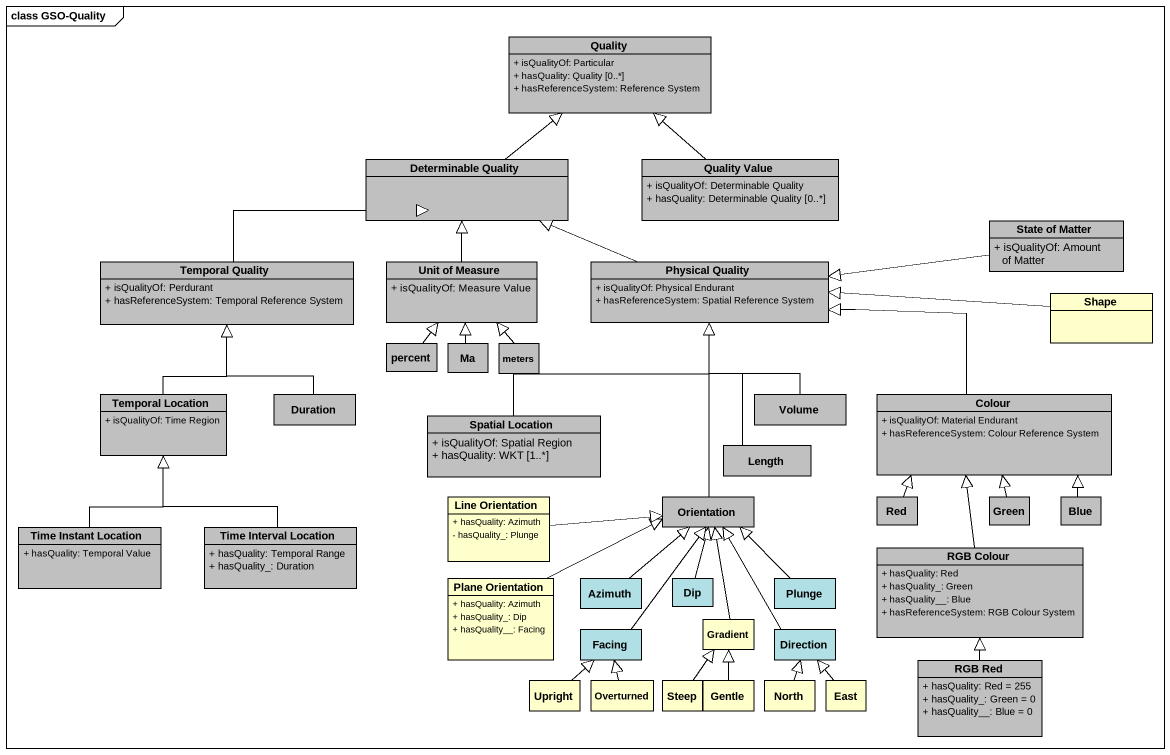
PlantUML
@startuml
mainframe class GSO-Quality
hide circle
hide empty members
skinparam classAttributeIconSize 0
class Quality #C0C0C0 {
  + isQualityOf: Particular
  + hasQuality: Quality [0..*]
  + hasReferenceSystem: Reference System
}
class "Determinable Quality" as Determinable_Quality #C0C0C0
class "Quality Value" as Quality_Value #C0C0C0 {
  + isQualityOf: Determinable Quality
  + hasQuality: Determinable Quality [0..*]
}
class "State of Matter" as State_of_Matter #C0C0C0 {
  + isQualityOf: Amount of Matter
}
class "Temporal Quality" as Temporal_Quality #C0C0C0 {
  + isQualityOf: Perdurant
  + hasReferenceSystem: Temporal Reference System
}
class "Unit of Measure" as Unit_of_Measure #C0C0C0 {
  + isQualityOf: Measure Value
}
class "Physical Quality" as Physical_Quality #C0C0C0 {
  + isQualityOf: Physical Endurant
  + hasReferenceSystem: Spatial Reference System
}
class Shape
class percent #C0C0C0
class Ma #C0C0C0
class meters #C0C0C0
class "Temporal Location" as Temporal_Location #C0C0C0 {
  + isQualityOf: Time Region
}
class Duration #C0C0C0
class "Spatial Location" as Spatial_Location #C0C0C0 {
  + isQualityOf: Spatial Region
  + hasQuality: WKT [1..*]
}
class Volume #C0C0C0
class Colour #C0C0C0 {
  + isQualityOf: Material Endurant
  + hasReferenceSystem: Colour Reference System
}
class Length #C0C0C0
class "Line Orientation" as Line_Orientation {
  + hasQuality: Azimuth
  - hasQuality_: Plunge
}
class Orientation #C0C0C0
class Red #C0C0C0
class Green #C0C0C0
class Blue #C0C0C0
class "Time Instant Location" as Time_Instant_Location #C0C0C0 {
  + hasQuality: Temporal Value
}
class "Time Interval Location" as Time_Interval_Location #C0C0C0 {
  + hasQuality: Temporal Range
  + hasQuality_: Duration
}
class "RGB Colour" as RGB_Colour #C0C0C0 {
  + hasQuality: Red
  + hasQuality_: Green
  + hasQuality__: Blue
  + hasReferenceSystem: RGB Colour System
}
class "Plane Orientation" as Plane_Orientation {
  + hasQuality: Azimuth
  + hasQuality_: Dip
  + hasQuality__: Facing
}
class Azimuth #B0E0E6
class Dip #B0E0E6
class Plunge #B0E0E6
class Facing #B0E0E6
class Gradient
class Direction #B0E0E6
class "RGB Red" as RGB_Red #C0C0C0 {
  + hasQuality: Red = 255
  + hasQuality_: Green = 0
  + hasQuality__: Blue = 0
}
class Upright
class Overturned
class Steep
class Gentle
class North
class East
Determinable_Quality -up-|> Quality
Quality_Value -up-|> Quality
State_of_Matter -left-|> Physical_Quality
Temporal_Quality -right-|> Determinable_Quality
Unit_of_Measure -up-|> Determinable_Quality
Physical_Quality -left-|> Determinable_Quality
Shape -left-|> Physical_Quality
percent -up-|> Unit_of_Measure
Ma -up-|> Unit_of_Measure
meters -up-|> Unit_of_Measure
Temporal_Location -up-|> Temporal_Quality
Duration -up-|> Temporal_Quality
Spatial_Location -up-|> Physical_Quality
Volume -up-|> Physical_Quality
Colour -left-|> Physical_Quality
Length -up-|> Physical_Quality
Line_Orientation -right-|> Orientation
Orientation -up-|> Physical_Quality
Red -up-|> Colour
Green -up-|> Colour
Blue -up-|> Colour
Time_Instant_Location -up-|> Temporal_Location
Time_Interval_Location -up-|> Temporal_Location
RGB_Colour -up-|> Colour
Plane_Orientation -right-|> Orientation
Azimuth -up-|> Orientation
Dip -up-|> Orientation
Plunge -up-|> Orientation
Facing -up-|> Orientation
Gradient -up-|> Orientation
Direction -up-|> Orientation
RGB_Red -up-|> RGB_Colour
Upright -up-|> Facing
Overturned -up-|> Facing
Steep -up-|> Gradient
Gentle -up-|> Gradient
North -up-|> Direction
East -up-|> Direction
@enduml
